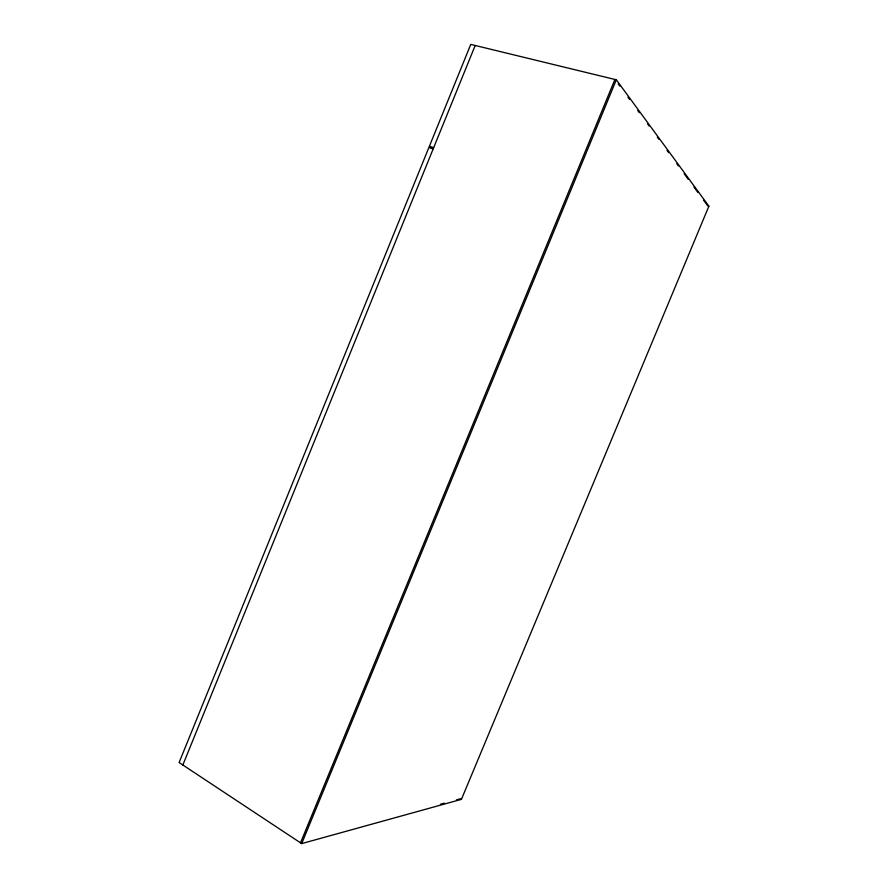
<?xml version="1.0" encoding="UTF-8"?>
<svg xmlns="http://www.w3.org/2000/svg" width="888" height="888" viewBox="0 0 888 888"><rect width="100%" height="100%" fill="white"/><g stroke="black" fill="none" stroke-linecap="round" stroke-linejoin="round"><path stroke-width="1.33" d="M432.545 148.995L429.359 146.353L470.762 44.4L616.316 79.798L708.89 206.194L461.427 799.344L301.687 843.6L179.11 762.526L428.904 147.464L433.233 148.74M182.85 765.001L475.191 45.477M300.51 842.823L614.918 79.454M301.687 843.6L616.316 79.798M440.448 804.273L444.444 803.174M456.432 799.866L460.439 798.767L461.427 799.344M708.89 206.194L707.758 205.872L703.685 200.322M429.359 146.353L433.688 147.63M618.181 83.894L619.802 86.103M627.949 97.192L629.581 99.412M637.728 110.501L639.349 112.721M647.496 123.809L649.128 126.029M657.264 137.118L658.896 139.338M667.043 150.427L668.675 152.647M676.811 163.736L678.443 165.945M684.149 173.715L688.211 179.254M693.917 187.024L697.99 192.563"/></g></svg>
